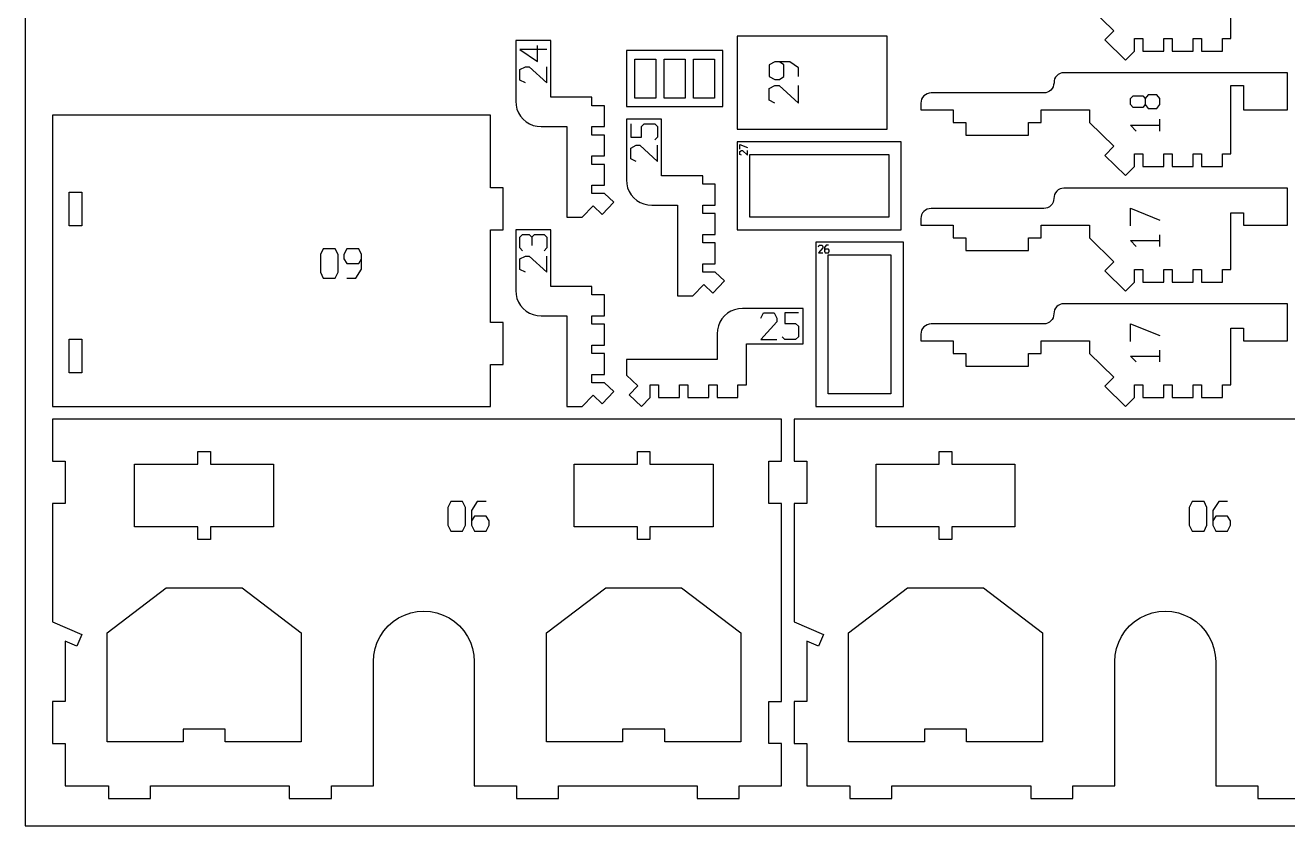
# Model space of a CAD drawing. Header units: millimetres. Extents: x 0 to 450, y 0 to 450.
# Drawn here: x 0 to 299.9, y 0 to 190.2 of the extents above; entities that cross this region are included whole.
import ezdxf

# ---------------------------------------------------------------- set-up
doc = ezdxf.new("R2010")
doc.units = ezdxf.units.MM
for name, color, linetype in [('CUT', 1, 'Continuous'), ('ENGRAVE', 5, 'Continuous'), ('SHEET', 8, 'Continuous')]:
    doc.layers.add(name, color=color, linetype=linetype)

msp = doc.modelspace()

# ---------------------------------------------------------------- linework, layer by layer
at = {"layer": 'CUT'}
for p, q in [((286.37, 187.01), (286.37, 203.3)), ((252.81, 194.48), (258.58, 188.82)), ((116.51, 186.49), (116.51, 172.08)), ((124.87, 186.49), (116.51, 186.49)), ((124.87, 173.04), (124.87, 186.49)), ((204.75, 187.52), (169.1, 187.52)), ((169.1, 187.52), (169.1, 165.46)), ((204.75, 165.46), (204.75, 187.52)), ((258.58, 188.82), (256.48, 186.68)), ((256.48, 186.68), (261.38, 181.87)), ((263.49, 187.01), (265.49, 187.01)), ((263.49, 184.01), (263.49, 187.01)), ((265.49, 187.01), (265.49, 184.01)), ((270.45, 187.01), (272.45, 187.01)), ((270.45, 184.01), (270.45, 187.01)), ((272.45, 187.01), (272.45, 184.01)), ((277.41, 187.01), (279.41, 187.01)), ((277.41, 184.01), (277.41, 187.01)), ((279.41, 187.01), (279.41, 184.01)), ((284.37, 187.01), (286.37, 187.01)), ((284.37, 184.01), (284.37, 187.01)), ((142.8, 184.12), (142.8, 170.83)), ((165.69, 184.12), (142.8, 184.12)), ((165.69, 170.83), (165.69, 184.12)), ((261.38, 181.87), (263.49, 184.01)), ((265.49, 184.01), (270.45, 184.01)), ((272.45, 184.01), (277.41, 184.01)), ((279.41, 184.01), (284.37, 184.01)), ((144.8, 172.83), (144.8, 182.12)), ((144.8, 182.12), (149.76, 182.12)), ((149.76, 182.12), (149.76, 172.83)), ((151.76, 172.83), (151.76, 182.12)), ((151.76, 182.12), (156.73, 182.12)), ((156.73, 182.12), (156.73, 172.83)), ((158.73, 172.83), (158.73, 182.12)), ((158.73, 182.12), (163.69, 182.12)), ((163.69, 182.12), (163.69, 172.83)), ((244.51, 177.39), (244.37, 176.94)), ((244.73, 177.8), (244.51, 177.39)), ((245.03, 178.17), (244.73, 177.8)), ((245.39, 178.46), (245.03, 178.17)), ((245.8, 178.69), (245.39, 178.46)), ((246.26, 178.82), (245.8, 178.69)), ((246.72, 178.87), (246.26, 178.82)), ((299.82, 178.87), (246.72, 178.87)), ((299.82, 170.06), (299.82, 178.87)), ((214.68, 174.01), (214.23, 173.87)), ((215.15, 174.06), (214.68, 174.01)), ((241.92, 174.06), (215.15, 174.06)), ((242.39, 174.1), (241.92, 174.06)), ((242.84, 174.24), (242.39, 174.1)), ((243.26, 174.46), (242.84, 174.24)), ((243.62, 174.76), (243.26, 174.46)), ((243.92, 175.12), (243.62, 174.76)), ((244.14, 175.54), (243.92, 175.12)), ((244.28, 175.99), (244.14, 175.54)), ((244.37, 176.47), (244.28, 175.99)), ((244.37, 176.94), (244.37, 176.47)), ((286.37, 175.87), (289.37, 175.87)), ((286.37, 159.58), (286.37, 175.87)), ((289.37, 175.87), (289.37, 170.06)), ((116.51, 172.08), (116.58, 171.14)), ((116.58, 171.14), (116.8, 170.22)), ((134.62, 173.04), (124.87, 173.04)), ((134.62, 171.04), (134.62, 173.04)), ((137.62, 171.04), (134.62, 171.04)), ((137.62, 166.07), (137.62, 171.04)), ((149.76, 172.83), (144.8, 172.83)), ((156.73, 172.83), (151.76, 172.83)), ((163.69, 172.83), (158.73, 172.83)), ((212.79, 172.12), (212.75, 171.66)), ((212.75, 171.66), (212.75, 170.06)), ((212.93, 172.57), (212.79, 172.12)), ((213.15, 172.99), (212.93, 172.57)), ((213.45, 173.35), (213.15, 172.99)), ((213.81, 173.65), (213.45, 173.35)), ((214.23, 173.87), (213.81, 173.65)), ((6.5, 168.79), (6.5, 99.58)), ((110.5, 168.79), (6.5, 168.79)), ((110.5, 151.52), (110.5, 168.79)), ((116.8, 170.22), (117.16, 169.35)), ((117.16, 169.35), (117.65, 168.55)), ((117.65, 168.55), (118.26, 167.83)), ((142.8, 170.83), (165.69, 170.83)), ((212.75, 170.06), (220.45, 170.06)), ((220.45, 170.06), (220.45, 167.06)), ((241.32, 170.06), (252.81, 170.06)), ((241.32, 167.06), (241.32, 170.06)), ((252.81, 170.06), (252.81, 167.06)), ((289.37, 170.06), (299.82, 170.06)), ((118.26, 167.83), (118.98, 167.22)), ((118.98, 167.22), (119.78, 166.73)), ((119.78, 166.73), (120.65, 166.37)), ((120.65, 166.37), (121.57, 166.15)), ((121.57, 166.15), (122.51, 166.07)), ((122.51, 166.07), (128.62, 166.07)), ((128.62, 166.07), (128.62, 144.53)), ((134.62, 166.07), (137.62, 166.07)), ((134.62, 164.07), (134.62, 166.07)), ((151.17, 167.83), (142.8, 167.83)), ((142.8, 167.83), (142.8, 153.42)), ((151.17, 154.38), (151.17, 167.83)), ((169.1, 165.46), (204.75, 165.46)), ((220.45, 167.06), (223.45, 167.06)), ((223.45, 167.06), (223.45, 164.05)), ((238.32, 167.06), (241.32, 167.06)), ((238.32, 164.05), (238.32, 167.06)), ((252.81, 167.06), (258.58, 161.39)), ((137.62, 164.07), (134.62, 164.07)), ((137.62, 159.11), (137.62, 164.07)), ((169.1, 162.46), (169.1, 141.59)), ((208.1, 162.46), (169.1, 162.46)), ((208.1, 141.59), (208.1, 162.46)), ((223.45, 164.05), (238.32, 164.05)), ((134.62, 159.11), (137.62, 159.11)), ((134.62, 157.11), (134.62, 159.11)), ((172.1, 144.59), (172.1, 159.46)), ((172.1, 159.46), (205.1, 159.46)), ((205.1, 159.46), (205.1, 144.59)), ((258.58, 161.39), (256.48, 159.25)), ((256.48, 159.25), (261.38, 154.44)), ((263.49, 159.58), (265.49, 159.58)), ((263.49, 156.58), (263.49, 159.58)), ((265.49, 159.58), (265.49, 156.58)), ((270.45, 159.58), (272.45, 159.58)), ((270.45, 156.58), (270.45, 159.58)), ((272.45, 159.58), (272.45, 156.58)), ((277.41, 159.58), (279.41, 159.58)), ((277.41, 156.58), (277.41, 159.58)), ((279.41, 159.58), (279.41, 156.58)), ((284.37, 159.58), (286.37, 159.58)), ((284.37, 156.58), (284.37, 159.58)), ((137.62, 157.11), (134.62, 157.11)), ((137.62, 152.15), (137.62, 157.11)), ((261.38, 154.44), (263.49, 156.58)), ((265.49, 156.58), (270.45, 156.58)), ((272.45, 156.58), (277.41, 156.58)), ((279.41, 156.58), (284.37, 156.58)), ((142.8, 153.42), (142.88, 152.48)), ((160.92, 154.38), (151.17, 154.38)), ((160.92, 152.38), (160.92, 154.38)), ((10.45, 142.52), (10.45, 150.52)), ((10.45, 150.52), (13.45, 150.52)), ((13.45, 150.52), (13.45, 142.52)), ((113.51, 151.52), (110.5, 151.52)), ((113.51, 141.52), (113.51, 151.52)), ((134.62, 150.15), (134.62, 152.15)), ((134.62, 152.15), (137.62, 152.15)), ((137.62, 150.15), (134.62, 150.15)), ((139.8, 148.09), (137.62, 150.15)), ((142.88, 152.48), (143.09, 151.56)), ((143.09, 151.56), (143.46, 150.69)), ((143.46, 150.69), (143.95, 149.89)), ((163.92, 152.38), (160.92, 152.38)), ((163.92, 147.41), (163.92, 152.38)), ((244.51, 149.96), (244.37, 149.51)), ((244.73, 150.37), (244.51, 149.96)), ((245.03, 150.74), (244.73, 150.37)), ((245.39, 151.03), (245.03, 150.74)), ((245.8, 151.26), (245.39, 151.03)), ((246.26, 151.39), (245.8, 151.26)), ((246.72, 151.44), (246.26, 151.39)), ((299.82, 151.44), (246.72, 151.44)), ((299.82, 142.63), (299.82, 151.44)), ((132.31, 144.53), (134.87, 147.24)), ((134.87, 147.24), (137.05, 145.18)), ((137.05, 145.18), (139.8, 148.09)), ((143.95, 149.89), (144.56, 149.17)), ((144.56, 149.17), (145.27, 148.56)), ((145.27, 148.56), (146.08, 148.07)), ((146.08, 148.07), (146.95, 147.71)), ((146.95, 147.71), (147.86, 147.49)), ((147.86, 147.49), (148.8, 147.41)), ((148.8, 147.41), (154.92, 147.41)), ((154.92, 147.41), (154.92, 125.87)), ((160.92, 147.41), (163.92, 147.41)), ((160.92, 145.41), (160.92, 147.41)), ((243.26, 147.03), (242.84, 146.81)), ((243.62, 147.33), (243.26, 147.03)), ((243.92, 147.69), (243.62, 147.33)), ((244.14, 148.11), (243.92, 147.69)), ((244.28, 148.56), (244.14, 148.11)), ((244.32, 149.03), (244.28, 148.56)), ((244.37, 149.51), (244.32, 149.03)), ((244.32, 149.04), (244.32, 149.03)), ((128.62, 144.53), (132.31, 144.53)), ((163.92, 145.41), (160.92, 145.41)), ((163.92, 140.45), (163.92, 145.41)), ((205.1, 144.59), (172.1, 144.59)), ((212.79, 144.69), (212.75, 144.23)), ((212.75, 144.23), (212.75, 142.63)), ((212.93, 145.14), (212.79, 144.69)), ((213.15, 145.56), (212.93, 145.14)), ((213.45, 145.92), (213.15, 145.56)), ((213.81, 146.22), (213.45, 145.92)), ((214.23, 146.44), (213.81, 146.22)), ((214.68, 146.58), (214.23, 146.44)), ((215.15, 146.63), (214.68, 146.58)), ((241.92, 146.63), (215.15, 146.63)), ((242.39, 146.67), (241.92, 146.63)), ((242.84, 146.81), (242.39, 146.67)), ((286.37, 145.63), (289.37, 145.63)), ((286.37, 132.15), (286.37, 145.63)), ((289.37, 145.63), (289.37, 142.63)), ((13.45, 142.52), (10.45, 142.52)), ((110.5, 119.58), (110.5, 141.52)), ((110.5, 141.52), (113.51, 141.52)), ((124.87, 141.53), (116.51, 141.53)), ((116.51, 141.53), (116.51, 127.12)), ((124.87, 128.08), (124.87, 141.53)), ((169.1, 141.59), (208.1, 141.59)), ((212.75, 142.63), (220.45, 142.63)), ((220.45, 142.63), (220.45, 139.63)), ((241.32, 142.63), (252.81, 142.63)), ((241.32, 139.63), (241.32, 142.63)), ((252.81, 142.63), (252.81, 139.63)), ((289.37, 142.63), (299.82, 142.63)), ((160.92, 140.45), (163.92, 140.45)), ((160.92, 138.45), (160.92, 140.45)), ((163.92, 138.45), (160.92, 138.45)), ((163.92, 133.49), (163.92, 138.45)), ((208.63, 138.59), (187.76, 138.59)), ((187.76, 138.59), (187.76, 99.58)), ((208.63, 99.58), (208.63, 138.59)), ((220.45, 139.63), (223.45, 139.63)), ((223.45, 139.63), (223.45, 136.62)), ((238.32, 139.63), (241.32, 139.63)), ((238.32, 136.62), (238.32, 139.63)), ((252.81, 139.63), (258.58, 133.96)), ((190.76, 135.59), (205.63, 135.59)), ((190.76, 102.58), (190.76, 135.59)), ((205.63, 135.59), (205.63, 102.58)), ((223.45, 136.62), (238.32, 136.62)), ((160.92, 133.49), (163.92, 133.49)), ((160.92, 131.49), (160.92, 133.49)), ((258.58, 133.96), (256.48, 131.82)), ((263.49, 132.15), (265.49, 132.15)), ((263.49, 129.15), (263.49, 132.15)), ((265.49, 132.15), (265.49, 129.15)), ((270.45, 132.15), (272.45, 132.15)), ((270.45, 129.15), (270.45, 132.15)), ((272.45, 132.15), (272.45, 129.15)), ((277.41, 132.15), (279.41, 132.15)), ((277.41, 129.15), (277.41, 132.15)), ((279.41, 132.15), (279.41, 129.15)), ((284.37, 132.15), (286.37, 132.15)), ((284.37, 129.15), (284.37, 132.15)), ((163.92, 131.49), (160.92, 131.49)), ((163.35, 126.52), (166.1, 129.43)), ((166.1, 129.43), (163.92, 131.49)), ((256.48, 131.82), (261.38, 127.01)), ((261.38, 127.01), (263.49, 129.15)), ((265.49, 129.15), (270.45, 129.15)), ((272.45, 129.15), (277.41, 129.15)), ((279.41, 129.15), (284.37, 129.15)), ((116.51, 127.12), (116.58, 126.18)), ((116.58, 126.18), (116.8, 125.27)), ((134.62, 128.08), (124.87, 128.08)), ((134.62, 126.08), (134.62, 128.08)), ((137.62, 126.08), (134.62, 126.08)), ((137.62, 121.12), (137.62, 126.08)), ((158.6, 125.87), (161.17, 128.58)), ((161.17, 128.58), (163.35, 126.52)), ((116.8, 125.27), (117.16, 124.4)), ((117.16, 124.4), (117.65, 123.59)), ((117.65, 123.59), (118.26, 122.88)), ((154.92, 125.87), (158.6, 125.87)), ((245.03, 123.31), (244.73, 122.94)), ((245.39, 123.6), (245.03, 123.31)), ((245.8, 123.83), (245.39, 123.6)), ((246.26, 123.96), (245.8, 123.83)), ((246.72, 124.01), (246.26, 123.96)), ((299.82, 124.01), (246.72, 124.01)), ((299.82, 115.2), (299.82, 124.01)), ((118.26, 122.88), (118.98, 122.27)), ((118.98, 122.27), (119.78, 121.77)), ((119.78, 121.77), (120.65, 121.41)), ((120.65, 121.41), (121.57, 121.19)), ((121.57, 121.19), (122.51, 121.12)), ((122.51, 121.12), (128.62, 121.12)), ((128.62, 121.12), (128.62, 99.58)), ((134.62, 121.12), (137.62, 121.12)), ((134.62, 119.12), (134.62, 121.12)), ((165.49, 120.4), (165, 119.6)), ((166.1, 121.12), (165.49, 120.4)), ((166.82, 121.73), (166.1, 121.12)), ((167.62, 122.22), (166.82, 121.73)), ((168.49, 122.58), (167.62, 122.22)), ((169.4, 122.8), (168.49, 122.58)), ((170.34, 122.87), (169.4, 122.8)), ((184.76, 122.87), (170.34, 122.87)), ((184.76, 114.51), (184.76, 122.87)), ((243.92, 120.26), (243.62, 119.9)), ((244.14, 120.68), (243.92, 120.26)), ((244.28, 121.13), (244.14, 120.68)), ((244.32, 121.6), (244.28, 121.13)), ((244.37, 122.08), (244.32, 121.6)), ((244.32, 121.61), (244.32, 121.6)), ((244.51, 122.53), (244.37, 122.08)), ((244.73, 122.94), (244.51, 122.53)), ((113.51, 119.58), (110.5, 119.58)), ((113.51, 109.58), (113.51, 119.58)), ((137.62, 119.12), (134.62, 119.12)), ((137.62, 114.16), (137.62, 119.12)), ((164.42, 117.81), (164.34, 116.87)), ((164.64, 118.73), (164.42, 117.81)), ((165, 119.6), (164.64, 118.73)), ((212.79, 117.26), (212.75, 116.8)), ((212.93, 117.71), (212.79, 117.26)), ((213.15, 118.13), (212.93, 117.71)), ((213.45, 118.49), (213.15, 118.13)), ((213.81, 118.79), (213.45, 118.49)), ((214.23, 119.01), (213.81, 118.79)), ((214.68, 119.15), (214.23, 119.01)), ((215.15, 119.2), (214.68, 119.15)), ((241.92, 119.2), (215.15, 119.2)), ((242.39, 119.24), (241.92, 119.2)), ((242.84, 119.38), (242.39, 119.24)), ((243.26, 119.6), (242.84, 119.38)), ((243.62, 119.9), (243.26, 119.6)), ((286.37, 118.2), (289.37, 118.2)), ((286.37, 104.72), (286.37, 118.2)), ((289.37, 118.2), (289.37, 115.2)), ((10.45, 107.58), (10.45, 115.58)), ((10.45, 115.58), (13.45, 115.58)), ((13.45, 115.58), (13.45, 107.58)), ((134.62, 114.16), (137.62, 114.16)), ((134.62, 112.16), (134.62, 114.16)), ((164.34, 116.87), (164.34, 110.76)), ((171.3, 114.51), (184.76, 114.51)), ((171.3, 104.76), (171.3, 114.51)), ((212.75, 116.8), (212.75, 115.2)), ((212.75, 115.2), (220.45, 115.2)), ((220.45, 115.2), (220.45, 112.2)), ((241.32, 115.2), (252.81, 115.2)), ((241.32, 112.2), (241.32, 115.2)), ((252.81, 115.2), (252.81, 112.2)), ((289.37, 115.2), (299.82, 115.2)), ((137.62, 112.16), (134.62, 112.16)), ((137.62, 107.2), (137.62, 112.16)), ((220.45, 112.2), (223.45, 112.2)), ((223.45, 112.2), (223.45, 109.19)), ((238.32, 112.2), (241.32, 112.2)), ((238.32, 109.19), (238.32, 112.2)), ((252.81, 112.2), (258.58, 106.53)), ((110.5, 99.58), (110.5, 109.58)), ((110.5, 109.58), (113.51, 109.58)), ((164.34, 110.76), (142.8, 110.76)), ((142.8, 110.76), (142.8, 107.07)), ((223.45, 109.19), (238.32, 109.19)), ((13.45, 107.58), (10.45, 107.58)), ((134.62, 107.2), (137.62, 107.2)), ((134.62, 105.2), (134.62, 107.2)), ((137.62, 105.2), (134.62, 105.2)), ((139.8, 103.13), (137.62, 105.2)), ((142.8, 107.07), (145.51, 104.51)), ((258.58, 106.53), (256.48, 104.39)), ((132.31, 99.58), (134.87, 102.29)), ((134.87, 102.29), (137.05, 100.23)), ((137.05, 100.23), (139.8, 103.13)), ((145.51, 104.51), (143.45, 102.33)), ((143.45, 102.33), (146.36, 99.58)), ((148.42, 101.76), (148.42, 104.76)), ((148.42, 104.76), (150.42, 104.76)), ((150.42, 104.76), (150.42, 101.76)), ((155.38, 101.76), (155.38, 104.76)), ((155.38, 104.76), (157.38, 104.76)), ((157.38, 104.76), (157.38, 101.76)), ((162.34, 104.76), (164.34, 104.76)), ((162.34, 101.76), (162.34, 104.76)), ((164.34, 104.76), (164.34, 101.76)), ((169.3, 104.76), (171.3, 104.76)), ((169.3, 101.76), (169.3, 104.76)), ((205.63, 102.58), (190.76, 102.58)), ((256.48, 104.39), (261.38, 99.58)), ((263.49, 104.72), (265.49, 104.72)), ((263.49, 101.72), (263.49, 104.72)), ((265.49, 104.72), (265.49, 101.72)), ((270.45, 104.72), (272.45, 104.72)), ((270.45, 101.72), (270.45, 104.72)), ((272.45, 104.72), (272.45, 101.72)), ((277.41, 104.72), (279.41, 104.72)), ((277.41, 101.72), (277.41, 104.72)), ((279.41, 104.72), (279.41, 101.72)), ((284.37, 104.72), (286.37, 104.72)), ((284.37, 101.72), (284.37, 104.72)), ((6.5, 99.58), (110.5, 99.58)), ((128.62, 99.58), (132.31, 99.58)), ((146.36, 99.58), (148.42, 101.76)), ((150.42, 101.76), (155.38, 101.76)), ((157.38, 101.76), (162.34, 101.76)), ((164.34, 101.76), (169.3, 101.76)), ((187.76, 99.58), (208.63, 99.58)), ((261.38, 99.58), (263.49, 101.72)), ((265.49, 101.72), (270.45, 101.72)), ((272.45, 101.72), (277.41, 101.72)), ((279.41, 101.72), (284.37, 101.72)), ((6.5, 96.58), (6.5, 86.58)), ((179.62, 96.58), (6.5, 96.58)), ((179.62, 86.58), (179.62, 96.58)), ((182.62, 96.58), (182.62, 86.58)), ((355.74, 96.58), (182.62, 96.58)), ((40.98, 85.88), (40.98, 88.88)), ((40.98, 88.88), (43.98, 88.88)), ((43.98, 88.88), (43.98, 85.88)), ((145.4, 85.88), (145.4, 88.88)), ((145.4, 88.88), (148.4, 88.88)), ((148.4, 88.88), (148.4, 85.88)), ((217.1, 85.88), (217.1, 88.88)), ((217.1, 88.88), (220.1, 88.88)), ((220.1, 88.88), (220.1, 85.88)), ((6.5, 86.58), (9.5, 86.58)), ((9.5, 86.58), (9.5, 76.57)), ((25.97, 71), (25.97, 85.88)), ((25.97, 85.88), (40.98, 85.88)), ((43.98, 85.88), (58.98, 85.88)), ((58.98, 85.88), (58.98, 71)), ((130.4, 71), (130.4, 85.88)), ((130.4, 85.88), (145.4, 85.88)), ((148.4, 85.88), (163.4, 85.88)), ((163.4, 85.88), (163.4, 71)), ((176.62, 76.57), (176.62, 86.58)), ((176.62, 86.58), (179.62, 86.58)), ((182.62, 86.58), (185.62, 86.58)), ((185.62, 86.58), (185.62, 76.57)), ((202.09, 71), (202.09, 85.88)), ((202.09, 85.88), (217.1, 85.88)), ((220.1, 85.88), (235.1, 85.88)), ((235.1, 85.88), (235.1, 71)), ((6.5, 76.57), (6.5, 48.44)), ((9.5, 76.57), (6.5, 76.57)), ((179.62, 76.57), (176.62, 76.57)), ((179.62, 29.5), (179.62, 76.57)), ((182.62, 76.57), (182.62, 48.44)), ((185.62, 76.57), (182.62, 76.57)), ((40.98, 71), (25.97, 71)), ((40.98, 68), (40.98, 71)), ((43.98, 71), (43.98, 68)), ((58.98, 71), (43.98, 71)), ((145.4, 71), (130.4, 71)), ((145.4, 68), (145.4, 71)), ((148.4, 71), (148.4, 68)), ((163.4, 71), (148.4, 71)), ((217.1, 71), (202.09, 71)), ((217.1, 68), (217.1, 71)), ((220.1, 71), (220.1, 68)), ((235.1, 71), (220.1, 71)), ((43.98, 68), (40.98, 68)), ((148.4, 68), (145.4, 68)), ((220.1, 68), (217.1, 68)), ((19.42, 45.84), (33.46, 56.52)), ((33.46, 56.52), (51.49, 56.52)), ((51.49, 56.52), (65.54, 45.84)), ((123.84, 45.84), (137.89, 56.52)), ((137.89, 56.52), (155.92, 56.52)), ((155.92, 56.52), (169.96, 45.84)), ((195.54, 45.84), (209.58, 56.52)), ((209.58, 56.52), (227.61, 56.52)), ((227.61, 56.52), (241.66, 45.84)), ((6.5, 48.44), (13.47, 45.41)), ((86.22, 47.46), (87.4, 48.49)), ((87.4, 48.49), (88.7, 49.36)), ((88.7, 49.36), (90.11, 50.06)), ((90.11, 50.06), (91.59, 50.56)), ((91.59, 50.56), (93.13, 50.87)), ((93.13, 50.87), (94.69, 50.97)), ((94.69, 50.97), (96.25, 50.87)), ((96.25, 50.87), (97.79, 50.56)), ((97.79, 50.56), (99.27, 50.06)), ((99.27, 50.06), (100.68, 49.36)), ((100.68, 49.36), (101.98, 48.49)), ((101.98, 48.49), (103.16, 47.46)), ((182.62, 48.44), (189.59, 45.41)), ((262.34, 47.46), (263.52, 48.49)), ((263.52, 48.49), (264.82, 49.36)), ((264.82, 49.36), (266.22, 50.06)), ((266.22, 50.06), (267.71, 50.56)), ((267.71, 50.56), (269.24, 50.87)), ((269.24, 50.87), (270.81, 50.97)), ((270.81, 50.97), (272.37, 50.87)), ((272.37, 50.87), (273.91, 50.56)), ((273.91, 50.56), (275.39, 50.06)), ((275.39, 50.06), (276.79, 49.36)), ((276.79, 49.36), (278.1, 48.49)), ((278.1, 48.49), (279.27, 47.46)), ((13.47, 45.41), (12.27, 42.65)), ((19.42, 19.95), (19.42, 45.84)), ((65.54, 45.84), (65.54, 19.95)), ((84.32, 44.98), (85.19, 46.28)), ((85.19, 46.28), (86.22, 47.46)), ((103.16, 47.46), (104.19, 46.28)), ((104.19, 46.28), (105.06, 44.98)), ((123.84, 19.95), (123.84, 45.84)), ((169.96, 45.84), (169.96, 19.95)), ((189.59, 45.41), (188.39, 42.65)), ((195.54, 19.95), (195.54, 45.84)), ((241.66, 45.84), (241.66, 19.95)), ((260.44, 44.98), (261.31, 46.28)), ((261.31, 46.28), (262.34, 47.46)), ((279.27, 47.46), (280.31, 46.28)), ((280.31, 46.28), (281.18, 44.98)), ((9.5, 43.86), (9.5, 29.5)), ((12.27, 42.65), (9.5, 43.86)), ((82.82, 40.56), (83.12, 42.09)), ((83.12, 42.09), (83.63, 43.58)), ((83.63, 43.58), (84.32, 44.98)), ((105.06, 44.98), (105.75, 43.58)), ((105.75, 43.58), (106.26, 42.09)), ((106.26, 42.09), (106.56, 40.56)), ((185.62, 43.86), (185.62, 29.5)), ((188.39, 42.65), (185.62, 43.86)), ((258.93, 40.56), (259.24, 42.09)), ((259.24, 42.09), (259.74, 43.58)), ((259.74, 43.58), (260.44, 44.98)), ((281.18, 44.98), (281.87, 43.58)), ((281.87, 43.58), (282.37, 42.09)), ((282.37, 42.09), (282.68, 40.56)), ((82.71, 38.99), (82.82, 40.56)), ((82.71, 9.5), (82.71, 38.99)), ((106.56, 40.56), (106.66, 38.99)), ((106.66, 38.99), (106.66, 9.5)), ((258.83, 38.99), (258.93, 40.56)), ((258.83, 9.5), (258.83, 38.99)), ((282.68, 40.56), (282.78, 38.99)), ((282.78, 38.99), (282.78, 9.5)), ((6.5, 29.5), (6.5, 19.5)), ((9.5, 29.5), (6.5, 29.5)), ((176.62, 19.5), (176.62, 29.5)), ((176.62, 29.5), (179.62, 29.5)), ((182.62, 29.5), (182.62, 19.5)), ((185.62, 29.5), (182.62, 29.5)), ((37.48, 22.95), (37.48, 19.95)), ((47.48, 22.95), (37.48, 22.95)), ((47.48, 19.95), (47.48, 22.95)), ((141.9, 22.95), (141.9, 19.95)), ((151.9, 22.95), (141.9, 22.95)), ((151.9, 19.95), (151.9, 22.95)), ((213.59, 22.95), (213.59, 19.95)), ((223.6, 22.95), (213.59, 22.95)), ((223.6, 19.95), (223.6, 22.95)), ((6.5, 19.5), (9.5, 19.5)), ((9.5, 19.5), (9.5, 9.5)), ((37.48, 19.95), (19.42, 19.95)), ((65.54, 19.95), (47.48, 19.95)), ((141.9, 19.95), (123.84, 19.95)), ((169.96, 19.95), (151.9, 19.95)), ((179.62, 19.5), (176.62, 19.5)), ((179.62, 9.5), (179.62, 19.5)), ((182.62, 19.5), (185.62, 19.5)), ((185.62, 19.5), (185.62, 9.5)), ((213.59, 19.95), (195.54, 19.95)), ((241.66, 19.95), (223.6, 19.95)), ((9.5, 9.5), (19.76, 9.5)), ((19.76, 9.5), (19.76, 6.5)), ((29.76, 6.5), (29.76, 9.5)), ((29.76, 9.5), (62.71, 9.5)), ((62.71, 9.5), (62.71, 6.5)), ((72.71, 6.5), (72.71, 9.5)), ((72.71, 9.5), (82.71, 9.5)), ((106.66, 9.5), (116.67, 9.5)), ((116.67, 9.5), (116.67, 6.5)), ((126.67, 6.5), (126.67, 9.5)), ((126.67, 9.5), (159.61, 9.5)), ((159.61, 9.5), (159.61, 6.5)), ((169.62, 6.5), (169.62, 9.5)), ((169.62, 9.5), (179.62, 9.5)), ((185.62, 9.5), (195.88, 9.5)), ((195.88, 9.5), (195.88, 6.5)), ((205.88, 6.5), (205.88, 9.5)), ((205.88, 9.5), (238.83, 9.5)), ((238.83, 9.5), (238.83, 6.5)), ((248.83, 6.5), (248.83, 9.5)), ((248.83, 9.5), (258.83, 9.5)), ((282.78, 9.5), (292.78, 9.5)), ((292.78, 9.5), (292.78, 6.5)), ((19.76, 6.5), (29.76, 6.5)), ((62.71, 6.5), (72.71, 6.5)), ((116.67, 6.5), (126.67, 6.5)), ((159.61, 6.5), (169.62, 6.5)), ((195.88, 6.5), (205.88, 6.5)), ((238.83, 6.5), (248.83, 6.5)), ((292.78, 6.5), (302.79, 6.5))]:
    msp.add_line(p, q, dxfattribs=at)
at = {"layer": 'ENGRAVE'}
for p, q in [((123.87, 184.42), (117.52, 184.42)), ((117.52, 184.42), (121.65, 181.56)), ((121.65, 181.56), (121.65, 185.37)), ((117.52, 179.65), (118.79, 180.29)), ((118.79, 180.29), (119.68, 180.29)), ((119.68, 180.29), (123.87, 176.48)), ((123.87, 176.48), (123.87, 180.29)), ((178.09, 181.46), (176.69, 180.76)), ((176.69, 180.76), (176.69, 177.96)), ((181.59, 181.46), (178.09, 181.46)), ((180.19, 180.76), (179.14, 181.46)), ((180.19, 177.96), (180.19, 180.76)), ((183.69, 180.06), (181.59, 181.46)), ((183.69, 177.96), (183.69, 180.06)), ((117.52, 177.11), (117.52, 179.65)), ((118.79, 176.48), (117.52, 177.11)), ((176.69, 177.96), (178.09, 177.26)), ((178.09, 177.26), (179.14, 177.26)), ((179.14, 177.26), (180.19, 177.96)), ((176.69, 175.16), (178.09, 175.86)), ((176.69, 172.36), (176.69, 175.16)), ((178.09, 175.86), (179.07, 175.86)), ((179.07, 175.86), (183.69, 171.66)), ((183.69, 171.66), (183.69, 175.86)), ((178.09, 171.66), (176.69, 172.36)), ((262.51, 172.72), (263.21, 173.42)), ((262.51, 171.32), (262.51, 172.72)), ((263.21, 170.62), (262.51, 171.32)), ((263.21, 173.42), (265.45, 173.42)), ((265.45, 173.42), (266.01, 172.72)), ((266.01, 171.32), (265.45, 170.62)), ((266.71, 173.63), (266.01, 172.72)), ((266.01, 172.72), (266.01, 171.32)), ((266.01, 171.32), (266.71, 170.41)), ((268.81, 173.63), (266.71, 173.63)), ((269.51, 172.72), (268.81, 173.63)), ((268.81, 170.41), (269.51, 171.32)), ((269.51, 171.32), (269.51, 172.72)), ((265.45, 170.62), (263.21, 170.62)), ((266.71, 170.41), (268.81, 170.41)), ((143.81, 166.71), (143.81, 163.53)), ((146.35, 166.08), (146.99, 166.71)), ((146.35, 163.53), (146.35, 166.08)), ((146.99, 166.71), (149.53, 166.71)), ((149.53, 166.71), (150.17, 166.08)), ((150.17, 166.08), (150.17, 163.53)), ((263.91, 165.02), (262.51, 166.42)), ((262.51, 166.42), (269.51, 166.42)), ((269.51, 165.02), (269.51, 167.82)), ((143.81, 163.53), (146.35, 163.53)), ((150.17, 163.53), (149.53, 162.9)), ((143.81, 160.99), (145.08, 161.63)), ((143.81, 158.45), (143.81, 160.99)), ((145.08, 161.63), (145.97, 161.63)), ((145.97, 161.63), (150.17, 157.82)), ((150.17, 157.82), (150.17, 161.63)), ((169.77, 160.73), (169.77, 161.83)), ((169.77, 161.83), (171.6, 161.1)), ((169.77, 160.18), (170.13, 160.36)), ((169.77, 159.45), (169.77, 160.18)), ((170.13, 159.27), (169.77, 159.45)), ((170.13, 160.36), (170.39, 160.36)), ((170.39, 160.36), (171.6, 159.27)), ((171.6, 159.27), (171.6, 160.36)), ((145.08, 157.82), (143.81, 158.45)), ((262.51, 142.49), (262.51, 146.69)), ((262.51, 146.69), (269.51, 143.89)), ((117.52, 139.78), (118.15, 140.42)), ((117.52, 137.24), (117.52, 139.78)), ((118.15, 140.42), (119.68, 140.42)), ((119.68, 140.42), (120.31, 139.78)), ((120.31, 139.78), (120.95, 140.42)), ((120.31, 139.78), (120.31, 137.87)), ((120.95, 140.42), (123.23, 140.42)), ((123.23, 140.42), (123.87, 139.78)), ((123.87, 139.78), (123.87, 137.24)), ((263.91, 137.59), (262.51, 138.99)), ((262.51, 138.99), (269.51, 138.99)), ((269.51, 137.59), (269.51, 140.39)), ((70.8, 137.08), (70.1, 135.68)), ((70.1, 135.68), (70.1, 131.48)), ((73.6, 137.08), (70.8, 137.08)), ((74.3, 135.68), (73.6, 137.08)), ((74.3, 131.48), (74.3, 135.68)), ((76.4, 137.08), (75.7, 135.68)), ((75.7, 135.68), (75.7, 134.63)), ((79.2, 137.08), (76.4, 137.08)), ((79.9, 135.68), (79.2, 137.08)), ((79.9, 132.18), (79.9, 135.68)), ((118.15, 136.6), (117.52, 137.24)), ((117.52, 134.7), (118.79, 135.33)), ((118.79, 135.33), (119.68, 135.33)), ((119.68, 135.33), (123.87, 131.52)), ((123.87, 137.24), (123.23, 136.6)), ((123.87, 131.52), (123.87, 135.33)), ((188.39, 137.55), (188.57, 137.92)), ((189.49, 137.29), (188.39, 136.09)), ((188.39, 136.09), (189.49, 136.09)), ((188.57, 137.92), (189.3, 137.92)), ((189.3, 137.92), (189.49, 137.55)), ((189.49, 137.55), (189.49, 137.29)), ((190.22, 137.92), (189.85, 137.37)), ((189.85, 137.37), (189.85, 136.45)), ((190.03, 137), (189.85, 136.73)), ((189.85, 136.45), (190.03, 136.09)), ((190.77, 137), (190.03, 137)), ((190.03, 136.09), (190.77, 136.09)), ((190.77, 137.92), (190.22, 137.92)), ((190.95, 136.73), (190.77, 137)), ((190.77, 136.09), (190.95, 136.45)), ((190.95, 136.45), (190.95, 136.73)), ((75.7, 134.63), (76.4, 133.58)), ((76.4, 133.58), (79.2, 133.58)), ((78.5, 130.08), (79.9, 132.18)), ((79.2, 133.58), (79.9, 134.63)), ((117.52, 132.16), (117.52, 134.7)), ((118.79, 131.52), (117.52, 132.16)), ((70.1, 131.48), (70.8, 130.08)), ((70.8, 130.08), (73.6, 130.08)), ((73.6, 130.08), (74.3, 131.48)), ((76.4, 130.08), (78.5, 130.08)), ((174.74, 120.59), (175.38, 121.86)), ((175.38, 121.86), (177.92, 121.86)), ((177.92, 121.86), (178.55, 120.59)), ((178.55, 120.59), (178.55, 119.7)), ((183.64, 121.86), (180.46, 121.86)), ((180.46, 121.86), (180.46, 119.32)), ((178.55, 119.7), (174.74, 115.51)), ((180.46, 119.32), (183, 119.32)), ((183, 119.32), (183.64, 118.69)), ((183.64, 118.69), (183.64, 116.15)), ((262.51, 115.06), (262.51, 119.26)), ((262.51, 119.26), (269.51, 116.46)), ((174.74, 115.51), (178.55, 115.51)), ((180.46, 115.51), (179.83, 116.15)), ((183, 115.51), (180.46, 115.51)), ((183.64, 116.15), (183, 115.51)), ((263.91, 110.16), (262.51, 111.56)), ((262.51, 111.56), (269.51, 111.56)), ((269.51, 110.16), (269.51, 112.96)), ((101.08, 77), (100.38, 75.6)), ((100.38, 75.6), (100.38, 71.4)), ((103.88, 77), (101.08, 77)), ((104.58, 75.6), (103.88, 77)), ((104.58, 71.4), (104.58, 75.6)), ((107.38, 77), (105.98, 74.9)), ((109.48, 77), (107.38, 77)), ((277.2, 77), (276.5, 75.6)), ((276.5, 75.6), (276.5, 71.4)), ((280, 77), (277.2, 77)), ((280.7, 75.6), (280, 77)), ((280.7, 71.4), (280.7, 75.6)), ((283.5, 77), (282.1, 74.9)), ((285.6, 77), (283.5, 77)), ((105.98, 74.9), (105.98, 71.4)), ((106.68, 73.5), (105.98, 72.45)), ((109.48, 73.5), (106.68, 73.5)), ((110.18, 72.45), (109.48, 73.5)), ((110.18, 71.4), (110.18, 72.45)), ((282.1, 74.9), (282.1, 71.4)), ((282.8, 73.5), (282.1, 72.45)), ((285.6, 73.5), (282.8, 73.5)), ((286.3, 72.45), (285.6, 73.5)), ((286.3, 71.4), (286.3, 72.45)), ((100.38, 71.4), (101.08, 70)), ((101.08, 70), (103.88, 70)), ((103.88, 70), (104.58, 71.4)), ((105.98, 71.4), (106.68, 70)), ((106.68, 70), (109.48, 70)), ((109.48, 70), (110.18, 71.4)), ((276.5, 71.4), (277.2, 70)), ((277.2, 70), (280, 70)), ((280, 70), (280.7, 71.4)), ((282.1, 71.4), (282.8, 70)), ((282.8, 70), (285.6, 70)), ((285.6, 70), (286.3, 71.4))]:
    msp.add_line(p, q, dxfattribs=at)
at = {"layer": 'SHEET'}
for p, q in [((0, 450), (0, 0)), ((0, 0), (450, 0))]:
    msp.add_line(p, q, dxfattribs=at)

doc.saveas('drawing.dxf')
